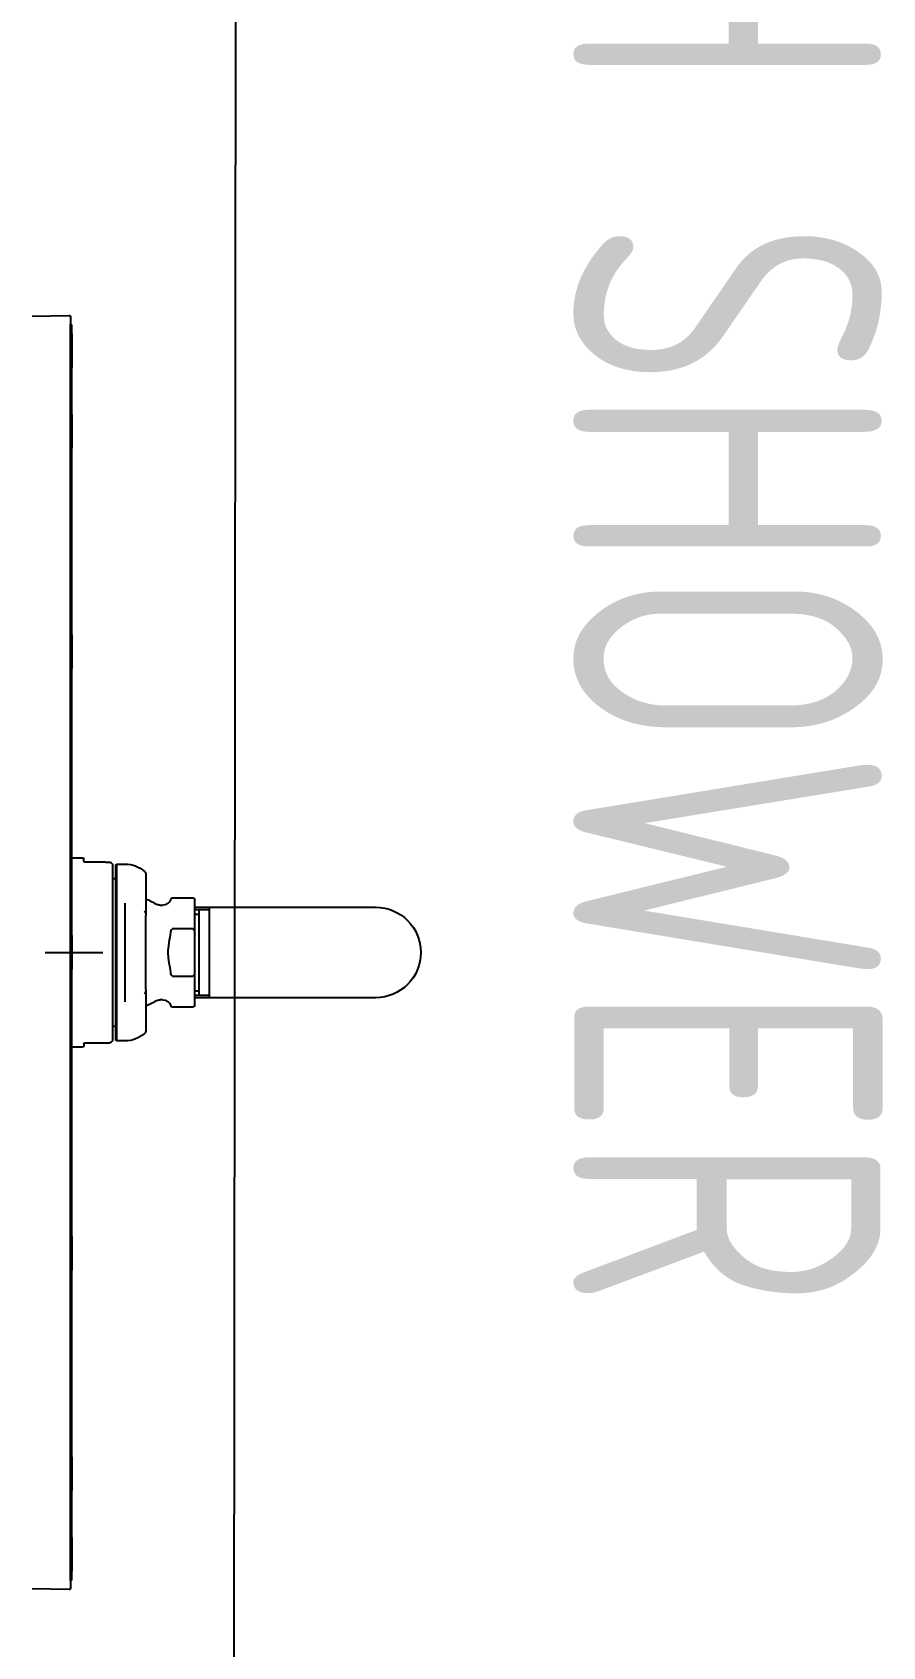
# Model space of a CAD drawing. Header units: centimetres. Extents: x -1797 to 2001, y -8788 to 1856.
# Drawn here: x -1248.44 to -1227.75, y -70.03 to -30.76 of the extents above; entities that cross this region are included whole.
import ezdxf

# ---------------------------------------------------------------- set-up
doc = ezdxf.new("R2010")
doc.units = ezdxf.units.CM
doc.header["$LTSCALE"] = 100
doc.header["$MEASUREMENT"] = 0
for name, color, linetype in [('ID_Flooring_02', 127, 'Continuous'), ('ID_Furniture-Fixed_02', 145, 'Continuous'), ('Text-1', 3, 'Continuous'), ('WALL-03', 2, 'Continuous')]:
    doc.layers.add(name, color=color, linetype=linetype)
doc.styles.add('HB25Small', font='ARCHSTYL.SHX', dxfattribs={"width": 0.8, "height": 2.5})

# ---------------------------------------------------------------- blocks, each defined once
blk = doc.blocks.new('A$C5f37530c')
at = {"layer": 'ID_Furniture-Fixed_02'}
for p, q in [((-75.484, -202.979), (-75.499, -203.879)), ((-44.501, -203.879), (-44.516, -202.979)), ((-60, -203.295), (-60, -204.695)), ((-75.469, -203.91), (-44.531, -203.91)), ((-44.71, -203.91), (-75.29, -203.91)), ((-75.29, -203.91), (-75.29, -203.91)), ((-75.29, -203.91), (-75.27, -203.93)), ((-75.27, -203.93), (-44.73, -203.93)), ((-75.05, -203.93), (-75.05, -203.95)), ((-74.23, -203.95), (-75.05, -203.95)), ((-74.23, -203.95), (-74.23, -203.93)), ((-73.089, -203.93), (-73.089, -203.95)), ((-72.269, -203.95), (-73.089, -203.95)), ((-72.269, -203.95), (-72.269, -203.93)), ((-67.73, -203.93), (-67.73, -203.95)), ((-66.91, -203.95), (-67.73, -203.95)), ((-66.91, -203.95), (-66.91, -203.93)), ((-62.3, -203.96), (-62.3, -204.2)), ((-62.23, -204.23), (-62.27, -204.23)), ((-60.41, -203.93), (-60.41, -203.95)), ((-59.59, -203.95), (-60.41, -203.95)), ((-59.59, -203.95), (-59.59, -203.93)), ((-57.77, -204.23), (-57.73, -204.23)), ((-57.7, -204.2), (-57.7, -203.96)), ((-53.09, -203.93), (-53.09, -203.95)), ((-52.27, -203.95), (-53.09, -203.95)), ((-52.27, -203.95), (-52.27, -203.93)), ((-47.731, -203.93), (-47.731, -203.95)), ((-46.911, -203.95), (-47.731, -203.95)), ((-46.911, -203.95), (-46.911, -203.93)), ((-45.77, -203.93), (-45.77, -203.95)), ((-44.95, -203.95), (-45.77, -203.95)), ((-44.95, -203.95), (-44.95, -203.93)), ((-44.73, -203.93), (-44.71, -203.91)), ((-44.71, -203.91), (-44.71, -203.91)), ((-62.2, -204.759), (-62.2, -204.26)), ((-57.8, -204.26), (-57.8, -204.759)), ((-62.2, -204.759), (-62.2, -204.859)), ((-62.2, -204.761), (-62.2, -204.759)), ((-62.189, -204.891), (-62.165, -204.916)), ((-62.13, -205.01), (-62.15, -205.03)), ((-57.87, -205.01), (-62.13, -205.01)), ((-62.129, -204.93), (-57.871, -204.93)), ((-61.8, -204.93), (-61.8, -204.99)), ((-58.2, -204.99), (-58.2, -204.93)), ((-57.85, -205.03), (-57.87, -205.01)), ((-57.835, -204.916), (-57.811, -204.891)), ((-57.8, -204.759), (-57.8, -204.859)), ((-57.8, -204.759), (-57.8, -204.761)), ((-62.15, -205.03), (-57.85, -205.03)), ((-62.15, -205.03), (-62.15, -205.24)), ((-58.803, -205.24), (-61.197, -205.24)), ((-57.85, -205.24), (-57.85, -205.03)), ((-61.897, -205.74), (-60.9, -205.74)), ((-59.1, -205.74), (-60.9, -205.74)), ((-59.1, -205.74), (-58.103, -205.74)), ((-61.15, -206.089), (-61.15, -206.153)), ((-58.85, -206.153), (-58.85, -206.089)), ((-61.33, -206.393), (-61.33, -206.88)), ((-60.573, -206.88), (-60.573, -206.393)), ((-59.427, -206.393), (-59.427, -206.88)), ((-58.67, -206.88), (-58.67, -206.393)), ((-60.445, -206.93), (-61.28, -206.93)), ((-61.1, -206.93), (-61.1, -207.28)), ((-61.048, -206.93), (-61.048, -207.28)), ((-60.932, -206.93), (-60.932, -207.03)), ((-59.555, -206.93), (-60.445, -206.93)), ((-58.72, -206.93), (-59.555, -206.93)), ((-59.069, -206.93), (-59.069, -207.03)), ((-58.952, -207.28), (-58.952, -206.93)), ((-58.9, -207.28), (-58.9, -206.93)), ((-61.1, -207.28), (-58.9, -207.28)), ((-61.1, -207.28), (-61.1, -211.33)), ((-61.048, -207.03), (-58.952, -207.03)), ((-58.9, -211.33), (-58.9, -207.28))]:
    blk.add_line(p, q, dxfattribs=at)
for centre, radius, start, end in [((-75.469, -203.88), 0.03, 179, 270), ((-62.27, -203.96), 0.03, 90, 180), ((-62.27, -204.2), 0.03, 180, 270), ((-62.23, -204.26), 0.03, 0, 90), ((-57.77, -204.26), 0.03, 90, 180), ((-57.73, -203.96), 0.03, 0, 90), ((-57.73, -204.2), 0.03, 270, 0), ((-44.531, -203.88), 0.03, 270, 1), ((-62.15, -204.859), 0.05, 179.9952, 217.3283), ((-62.129, -204.88), 0.05, 225, 270), ((-61.78, -204.99), 0.02, 180, 270), ((-58.22, -204.99), 0.02, 270, 0), ((-57.871, -204.88), 0.05, 270, 315), ((-57.85, -204.859), 0.05, 322.2901, 0.0048), ((-61.45, -205.24), 0.7, 180, 221.8103), ((-58.55, -205.24), 0.7, 318.1897, 0), ((-61.897, -205.64), 0.1, 221.8103, 270), ((-60, -205.23), 1.4, 201.3636, 212.4617), ((-60.906, -205.539), 0.201, 236.5177, 271.636), ((-59.094, -205.539), 0.201, 268.3731, 303.4732), ((-60, -205.23), 1.4, 327.5383, 338.6364), ((-58.103, -205.64), 0.1, 270, 318.1897), ((-61.35, -206.153), 0.2, 286.2602, 0), ((-61.35, -206.089), 0.2, 0, 32.4617), ((-58.65, -206.089), 0.2, 147.5383, 180), ((-58.65, -206.153), 0.2, 180, 253.7398), ((-61.28, -206.393), 0.05, 106.2602, 180), ((-58.72, -206.393), 0.05, 0, 73.7398), ((-61.28, -206.88), 0.05, 180, 270), ((-58.72, -206.88), 0.05, 270, 0), ((-60, -211.33), 1.1, 180, 0)]:
    blk.add_arc(centre, radius, start, end, dxfattribs=at)
for points, knots in [([(-60.484, -206.345), (-60.502, -206.347), (-60.52, -206.351), (-60.545, -206.361), (-60.553, -206.365), (-60.564, -206.373), (-60.567, -206.377), (-60.572, -206.384), (-60.573, -206.389), (-60.573, -206.393)], [0, 0, 0, 0, 0.5, 0.5, 0.75, 0.75, 0.875, 0.875, 1, 1, 1, 1]), ([(-59.516, -206.345), (-59.597, -206.337), (-59.678, -206.322), (-59.8, -206.302), (-59.84, -206.296), (-59.901, -206.29), (-59.922, -206.288), (-59.963, -206.286), (-59.984, -206.286), (-60.044, -206.286), (-60.085, -206.288), (-60.165, -206.297), (-60.205, -206.303), (-60.325, -206.322), (-60.404, -206.337), (-60.484, -206.345)], [0, 0, 0, 0, 0.25, 0.25, 0.375, 0.375, 0.4375, 0.4375, 0.5, 0.5, 0.625, 0.625, 0.75, 0.75, 1, 1, 1, 1]), ([(-59.427, -206.393), (-59.427, -206.389), (-59.428, -206.384), (-59.433, -206.377), (-59.436, -206.373), (-59.447, -206.365), (-59.455, -206.361), (-59.48, -206.351), (-59.498, -206.347), (-59.516, -206.345)], [0, 0, 0, 0, 0.125, 0.125, 0.25, 0.25, 0.5, 0.5, 1, 1, 1, 1]), ([(-60.573, -206.88), (-60.573, -206.886), (-60.571, -206.892), (-60.563, -206.902), (-60.558, -206.906), (-60.542, -206.915), (-60.53, -206.919), (-60.494, -206.928), (-60.47, -206.93), (-60.445, -206.93)], [0, 0, 0, 0, 0.125, 0.125, 0.25, 0.25, 0.5, 0.5, 1, 1, 1, 1]), ([(-59.555, -206.93), (-59.53, -206.93), (-59.506, -206.928), (-59.47, -206.919), (-59.458, -206.915), (-59.442, -206.906), (-59.437, -206.902), (-59.429, -206.892), (-59.427, -206.886), (-59.427, -206.88)], [0, 0, 0, 0, 0.5, 0.5, 0.75, 0.75, 0.875, 0.875, 1, 1, 1, 1])]:
    blk.add_open_spline(points, degree=3, knots=knots, dxfattribs=at)

msp = doc.modelspace()

# ---------------------------------------------------------------- linework, layer by layer
at = {"layer": 'ID_Flooring_02'}
msp.add_line((-1243.54, -89.054), (-1243.34, 140.946), dxfattribs=at)

# ---------------------------------------------------------------- block references
at = {"layer": 'WALL-03', "xscale": -1, "rotation": 90}
msp.add_blockref('A$C5f37530c', (-1451.417, -113.144), dxfattribs=at)

# ---------------------------------------------------------------- texts
at = {"layer": 'Text-1', "color": 3, "style": 'HB25Small', "width": 0.8}
msp.add_text('BATH SHOWER ', height=7.5, rotation=270, dxfattribs=at).set_placement((-1235.278, -14.695))

doc.saveas('drawing.dxf')
